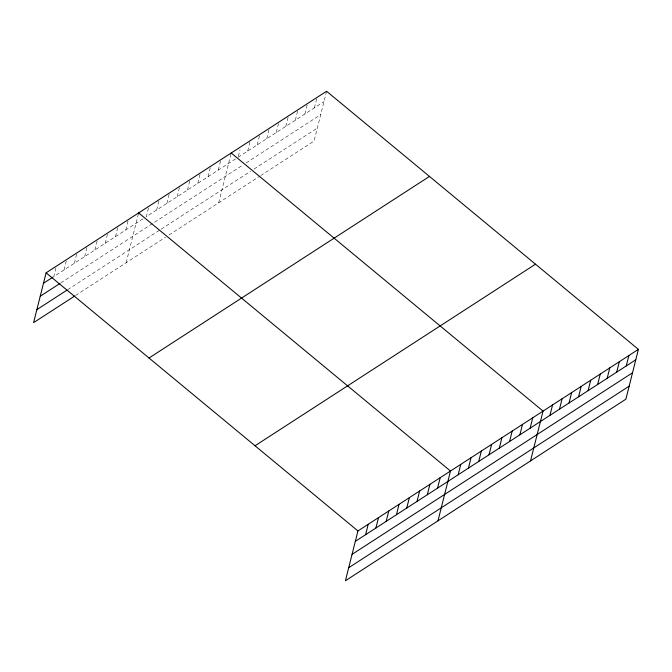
<?xml version="1.0" encoding="UTF-8"?>
<svg xmlns="http://www.w3.org/2000/svg" width="672" height="672" viewBox="0 0 672 672"><rect width="100%" height="100%" fill="white"/><g stroke="black" fill="none" stroke-linecap="round" stroke-linejoin="round"><path stroke-width="0.5" stroke-dasharray="3.36 2.52" d="M55.919 268.069L53.777 276.595L143.758 218.333M64.058 269.934L66.679 259.518M74.348 263.273L76.726 253.806M84.63 256.62L87.007 247.145M94.912 249.959L97.289 240.492M105.193 243.298L107.814 232.89M115.475 236.645L118.096 226.229M125.765 229.984L128.377 219.568M126.151 262.718L138.659 212.915M148.47 208.152L146.328 216.67L235.536 158.92M156.61 210.008L158.995 200.542M166.9 203.356L169.512 192.94M177.181 196.694L179.794 186.278M187.463 190.042L190.084 179.626M197.744 183.38L200.365 172.964M208.034 176.719L210.647 166.303M218.316 170.066L220.693 160.591M218.702 202.793L230.975 153.938M238.375 156.282L240.038 149.654M247.666 151.057L250.286 140.641M257.208 144.883L259.585 135.416M266.742 138.709L269.119 129.242M276.276 132.535L278.897 122.119M285.81 126.361L288.187 116.894M295.344 120.187L297.965 109.771M304.886 114.013L307.499 103.597M314.42 107.839L317.033 97.423M326.575 91.249L314.059 141.053L261.181 175.291M238.132 157.231L323.954 101.665M60.799 282.929L242.668 165.178M246.137 162.935L320.687 114.668M67.712 289.666L160.272 229.74M161.129 229.186L250.58 171.276M254.041 169.033L317.327 128.058M75.592 295.453L165.572 237.191M169 234.973L260.316 175.854"/><path stroke-width="1.01" d="M638.4 349.364L357.941 530.947L345.425 580.751L625.892 399.168L638.4 349.364L326.575 91.249L46.108 272.832L33.6 322.636L74.735 296.008M365.61 534.702L368.222 524.286M375.892 528.041L378.504 517.625M386.173 521.388L388.786 510.972M396.455 514.727L399.076 504.311M406.736 508.066L409.357 497.65M417.026 501.413L419.639 490.997M427.308 494.752L429.92 484.336M437.59 488.099L440.21 477.683M437.984 520.825L450.492 471.022L138.659 212.915M458.161 474.776L460.774 464.36M468.443 468.124L471.055 457.708M478.724 461.462L481.345 451.046M489.006 454.801L491.627 444.394M499.296 448.148L501.908 437.732M509.578 441.487L512.19 431.071M519.859 434.834L522.48 424.418M530.141 428.173L532.762 417.757M530.536 460.9L543.043 411.096L231.218 152.989M549.965 415.338L552.577 404.922M559.499 409.164L562.111 398.756M569.033 402.99L571.654 392.582M578.567 396.816L581.188 386.408M588.109 390.65L590.722 380.234M597.643 384.476L600.256 374.06M607.177 378.302L609.79 367.886M616.711 372.128L619.332 361.712M626.245 365.954L628.866 355.538M43.495 283.248L52.92 277.15M40.228 296.251L59.942 283.483M36.868 309.641L66.856 290.22M149.016 358.008L429.475 176.425M255.032 445.771L535.5 264.188M355.32 541.355L635.788 359.78M352.061 554.358L632.52 372.775M348.692 567.748L629.152 386.165M46.108 272.832L357.941 530.947"/></g></svg>
